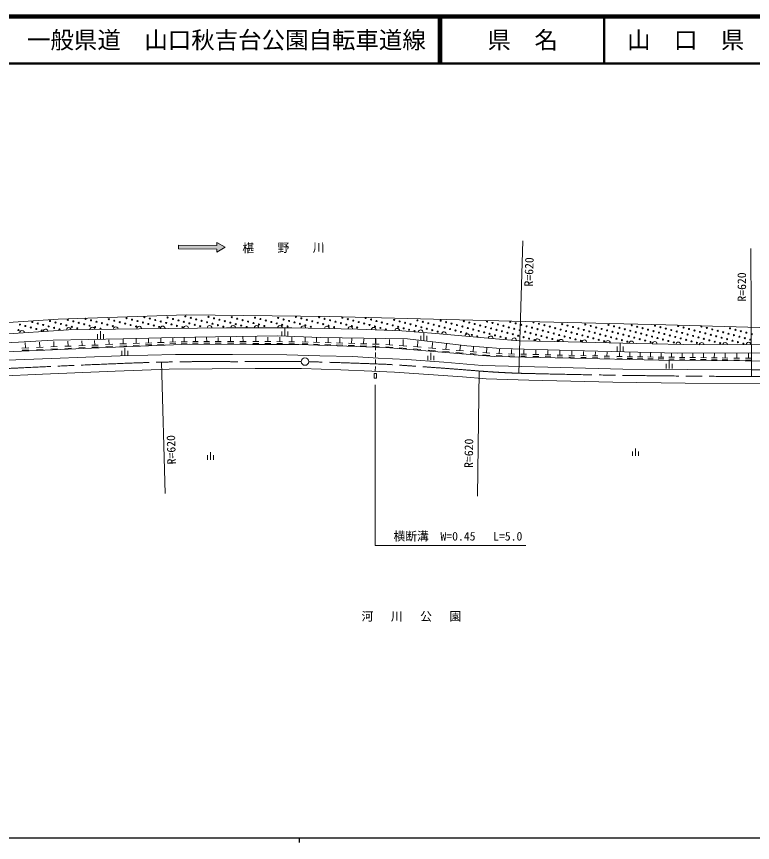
# Model space of a CAD drawing. Units: millimetres, scale not verified. Extents: x 40000 to 680000, y 20000 to 380000.
# Drawn here: x 207730 to 364608, y 204000 to 380000 of the extents above; entities that cross this region are included whole.
import ezdxf
from ezdxf.enums import TextEntityAlignment as Align

# ---------------------------------------------------------------- set-up
doc = ezdxf.new("R2010")
doc.units = ezdxf.units.MM
doc.header["$LTSCALE"] = 1000
doc.linetypes.add('CHAIN', pattern=[18.5, 12, -1.5, 3.5, -1.5])
for name, color, linetype, lineweight in [('M-BGD', 7, 'Continuous', 13), ('M-BMK', 2, 'CHAIN', 13), ('M-BMK-SRVR', 3, 'Continuous', 13), ('M-STR-HTXT', 7, 'Continuous', 13), ('M-TTL', 2, 'Continuous', 140), ('M-TTL-BAND', 7, 'Continuous', 25), ('M-TTL-LINE', 7, 'Continuous', 50)]:
    doc.layers.add(name, color=color, linetype=linetype, lineweight=lineweight)
doc.layers.add('M-BGD-HTXT', color=7, linetype='Continuous')
doc.layers.add('M-TTL-TXT', color=7, linetype='Continuous')
doc.styles.add('ＭＳ ゴシック', font='')
doc.styles.get('ＭＳ ゴシック').set_extended_font_data('MS Gothic')

# ---------------------------------------------------------------- blocks, each defined once
blk = doc.blocks.new('荒地')
at = {"color": 7, "linetype": 'Continuous', "lineweight": 13}
for p, q in [((-1, 0.25), (-1, -1.25)), ((0, -1.25), (0, 1.25)), ((1, 0.25), (1, -1.25))]:
    blk.add_line(p, q, dxfattribs=at)
blk = doc.blocks.new('open_arrow')
at = {"color": 0, "linetype": 'Continuous', "lineweight": -2}
blk.add_lwpolyline([(7.5, 1.25), (0, 0), (7.5, -1.25)], dxfattribs=at)

msp = doc.modelspace()

# ---------------------------------------------------------------- hatches: boundary and pattern name
at = {"layer": 'M-BGD'}
msp.add_hatch(color=256, dxfattribs=at).paths.add_polyline_path([(250428, 331216), (250444, 331847), (252198, 330862), (250403, 329754), (250412, 330424), (242264, 330486), (242280, 331281)])

# ---------------------------------------------------------------- linework, layer by layer
for p, q in [((242283, 331281), (242280, 331278)), ((164041, 311982), (216607, 315538)), ((216607, 315538), (243965, 316399)), ((243965, 316399), (274402, 316052)), ((274402, 316052), (313343, 315095)), ((313343, 315095), (346160, 314330)), ((218796, 313211), (233865, 313486)), ((233865, 313486), (252522, 313677)), ((252522, 313677), (266443, 313629)), ((266443, 313629), (280412, 313390)), ((280412, 313390), (289884, 313007)), ((346160, 314330), (383330, 313277)), ((163420, 309683), (218796, 313211)), ((230493, 311336), (241300, 311572)), ((241300, 311572), (263402, 311925)), ((243472, 310731), (243480, 311548)), ((245866, 310750), (245875, 311587)), ((248269, 310736), (248251, 311573)), ((250737, 310748), (250728, 311632)), ((253347, 310758), (253347, 311665)), ((256013, 310780), (255999, 311729)), ((258750, 310760), (258758, 311721)), ((261290, 310739), (261299, 311703)), ((263402, 311925), (272555, 311607)), ((263835, 310718), (263844, 311685)), ((266384, 310697), (266393, 311667)), ((269257, 310642), (269289, 311580)), ((271674, 310568), (271708, 311531)), ((272555, 311607), (291055, 311285)), ((289884, 313007), (297123, 312465)), ((297123, 312465), (309827, 311328)), ((200940, 310273), (208126, 310634)), ((208126, 310634), (215546, 311059)), ((209617, 309386), (209569, 310519)), ((212681, 309510), (212633, 310622)), ((215546, 311059), (223009, 311144)), ((215716, 309632), (215669, 310725)), ((219408, 309783), (218038, 309724)), ((218723, 309754), (218677, 310826)), ((222375, 309903), (221030, 309845)), ((221702, 309874), (221657, 310927)), ((223009, 311144), (230493, 311336)), ((225141, 309993), (223763, 309953)), ((224452, 309973), (224373, 310998)), ((225329, 309373), (244656, 310203)), ((228244, 310173), (226721, 310093)), ((227482, 310133), (227410, 311142)), ((231210, 310281), (229759, 310225)), ((231218, 309847), (229767, 309791)), ((230484, 310253), (230466, 311265)), ((233933, 310364), (232571, 310308)), ((233943, 309955), (232581, 309898)), ((233252, 310336), (233230, 311292)), ((236541, 310468), (235224, 310408)), ((236551, 310075), (235234, 310015)), ((235882, 310438), (235859, 311355)), ((239210, 310547), (237796, 310511)), ((239220, 310162), (237806, 310126)), ((238503, 310529), (238480, 311427)), ((241683, 310311), (240414, 310239)), ((241692, 310662), (240422, 310589)), ((241057, 310626), (241077, 311444)), ((244098, 310398), (242841, 310362)), ((244101, 310749), (242844, 310713)), ((244656, 310203), (258019, 310139)), ((246446, 310379), (245278, 310403)), ((246450, 310738), (245282, 310762)), ((248898, 310736), (247641, 310736)), ((248906, 310378), (247649, 310378)), ((251370, 310740), (250104, 310756)), ((251374, 310361), (250108, 310377)), ((254024, 310752), (252670, 310764)), ((254024, 310363), (252670, 310375)), ((256708, 310780), (255318, 310780)), ((256715, 310373), (255324, 310373)), ((258019, 310139), (267937, 310139)), ((259365, 310343), (258128, 310354)), ((259368, 310755), (258132, 310766)), ((261907, 310320), (260666, 310331)), ((261911, 310734), (260670, 310745)), ((264454, 310298), (263209, 310309)), ((264457, 310712), (263213, 310723)), ((267005, 310275), (265756, 310286)), ((267008, 310691), (265760, 310702)), ((267937, 310139), (282161, 309629)), ((269850, 310219), (268635, 310261)), ((269864, 310621), (268649, 310663)), ((272284, 310134), (271036, 310177)), ((272298, 310546), (271050, 310590)), ((274753, 310047), (273473, 310092)), ((274768, 310471), (273488, 310516)), ((274128, 310493), (274162, 311482)), ((277260, 309960), (275946, 310006)), ((277275, 310394), (275961, 310440)), ((276618, 310417), (276654, 311432)), ((279805, 309871), (278457, 309918)), ((279820, 310317), (278472, 310364)), ((279146, 310340), (279183, 311381)), ((282387, 309781), (281005, 309829)), ((282403, 310238), (281021, 310286)), ((281712, 310262), (281749, 311329)), ((285025, 310158), (283608, 310208)), ((284264, 309903), (284254, 308903)), ((284277, 311403), (284268, 310403)), ((284316, 310183), (284355, 311277)), ((287953, 309975), (286449, 310110)), ((287201, 310043), (287208, 311199)), ((290906, 309761), (289326, 309906)), ((290116, 309833), (290142, 311167)), ((291055, 311285), (303700, 309838)), ((293186, 309645), (293308, 310891)), ((296310, 309355), (296428, 310568)), ((299276, 309070), (299381, 310239)), ((302223, 308804), (302336, 309895)), ((303700, 309838), (310972, 309232)), ((309827, 311328), (314909, 310924)), ((314909, 310924), (322371, 310732)), ((322371, 310732), (339912, 310307)), ((339912, 310307), (353336, 310032)), ((353336, 310032), (366476, 310096)), ((201984, 308417), (225329, 309373)), ((210341, 309418), (208894, 309355)), ((210361, 308935), (208915, 308873)), ((213391, 309541), (211971, 309479)), ((213412, 309067), (211991, 309006)), ((216414, 309662), (215019, 309602)), ((216434, 309197), (215039, 309137)), ((219428, 309326), (218058, 309267)), ((222394, 309454), (221049, 309396)), ((225174, 309554), (223796, 309513)), ((228275, 309741), (226751, 309660)), ((282161, 309629), (286435, 309501)), ((285009, 309689), (283591, 309739)), ((284250, 308403), (284240, 307403)), ((286435, 309501), (300914, 308289)), ((287950, 309480), (286445, 309614)), ((290896, 309232), (289316, 309377)), ((293943, 309045), (292324, 309178)), ((293996, 309578), (292376, 309711)), ((297051, 308763), (295468, 308908)), ((297102, 309283), (295518, 309428)), ((299959, 308527), (298508, 308648)), ((300002, 309010), (298551, 309131)), ((300914, 308289), (309588, 307556)), ((302948, 308277), (301401, 308398)), ((302997, 308744), (301449, 308865)), ((305732, 308059), (304403, 308168)), ((305756, 308503), (304427, 308612)), ((305091, 308558), (305148, 309611)), ((308655, 308252), (307120, 308385)), ((307887, 308319), (307949, 309376)), ((311273, 308135), (310011, 308162)), ((310642, 308149), (310663, 309134)), ((310972, 309232), (325993, 308849)), ((313878, 308076), (312631, 308102)), ((313254, 308089), (313275, 309064)), ((316467, 308017), (315234, 308043)), ((315851, 308030), (315871, 308993)), ((318431, 307971), (318451, 308923)), ((320996, 307913), (321016, 308854)), ((323545, 307854), (323565, 308785)), ((325993, 308849), (348700, 308275)), ((326079, 307797), (326098, 308716)), ((328597, 307739), (328616, 308648)), ((331100, 307682), (331119, 308580)), ((333588, 307625), (333606, 308513)), ((336251, 307539), (336264, 308414)), ((338450, 307510), (338463, 308393)), ((340660, 307480), (340673, 308372)), ((342882, 307451), (342895, 308350)), ((345116, 307421), (345127, 308269)), ((347361, 307391), (347372, 308216)), ((348700, 308275), (368952, 308371)), ((349618, 307361), (349629, 308220)), ((351887, 307331), (351901, 308223)), ((354169, 307300), (354183, 308241)), ((356462, 307270), (356476, 308219)), ((358767, 307239), (358781, 308197)), ((361240, 307209), (361254, 308175)), ((363780, 307212), (363781, 308213)), ((202107, 306616), (215215, 307127)), ((215215, 307127), (229853, 307669)), ((229853, 307669), (241621, 307956)), ((241621, 307956), (253804, 307988)), ((253804, 307988), (265349, 307892)), ((265349, 307892), (272366, 307732)), ((272366, 307732), (279446, 307573)), ((279446, 307573), (284836, 307222)), ((284236, 306903), (284227, 305903)), ((284836, 307222), (290959, 306903)), ((290959, 306903), (298804, 306329)), ((298804, 306329), (307001, 305659)), ((308629, 307799), (307094, 307932)), ((309588, 307556), (325822, 307173)), ((311264, 307715), (310003, 307741)), ((313870, 307660), (312622, 307686)), ((316459, 307606), (315226, 307632)), ((319032, 307552), (317813, 307577)), ((319041, 307958), (317822, 307984)), ((321590, 307498), (320385, 307524)), ((321599, 307900), (320394, 307925)), ((324132, 307445), (322941, 307470)), ((324141, 307842), (322950, 307867)), ((326659, 307392), (325482, 307417)), ((326667, 307784), (325490, 307809)), ((325822, 307173), (344638, 306790)), ((329171, 307339), (328007, 307364)), ((329179, 307727), (328015, 307751)), ((331667, 307287), (330517, 307311)), ((331675, 307670), (330525, 307694)), ((334148, 307235), (333012, 307259)), ((334156, 307613), (333020, 307637)), ((336810, 307156), (335681, 307172)), ((336815, 307531), (335687, 307547)), ((339013, 307123), (337875, 307140)), ((339019, 307501), (337881, 307518)), ((341229, 307090), (340080, 307107)), ((341235, 307472), (340086, 307489)), ((343456, 307057), (342296, 307074)), ((343462, 307442), (342302, 307459)), ((345695, 307023), (344525, 307041)), ((345701, 307412), (344531, 307430)), ((344638, 306790), (363040, 306599)), ((347946, 306990), (346765, 307007)), ((347951, 307382), (346771, 307400)), ((350208, 306956), (349017, 306974)), ((350214, 307352), (349023, 307370)), ((352483, 306922), (351280, 306940)), ((352489, 307322), (351286, 307340)), ((354769, 306888), (353556, 306906)), ((354775, 307291), (353562, 307309)), ((357068, 306854), (355844, 306872)), ((357074, 307261), (355850, 307279)), ((359378, 306819), (358143, 306838)), ((359384, 307230), (358150, 307248)), ((361857, 306785), (360611, 306804)), ((361863, 307200), (360617, 307218)), ((363040, 306599), (374266, 306535)), ((364426, 306782), (363132, 306784)), ((364426, 307211), (363133, 307213)), ((228791, 304408), (240240, 304854)), ((240240, 304854), (258598, 304967)), ((258598, 304967), (268453, 304967)), ((268453, 304967), (276894, 304723)), ((276894, 304723), (283464, 304425)), ((284222, 305403), (284213, 304403)), ((307001, 305659), (323744, 305181)), ((323744, 305181), (336979, 304862)), ((336979, 304862), (364375, 304735)), ((364375, 304735), (412219, 304678)), ((202767, 303355), (213291, 303802)), ((213291, 303802), (228791, 304408)), ((283464, 304425), (288311, 304212)), ((284446, 303919), (283996, 303919)), ((283996, 303919), (283996, 302919)), ((283996, 302919), (284446, 302919)), ((284446, 302919), (284446, 303919)), ((288311, 304212), (302769, 303213)), ((302769, 303213), (307829, 302809)), ((307829, 302809), (316929, 302533)), ((316929, 302533), (334853, 302107)), ((334853, 302107), (350225, 301874)), ((350225, 301874), (367903, 301810))]:
    msp.add_line(p, q, dxfattribs=at)
msp.add_lwpolyline([(250428, 331216), (250444, 331847), (252198, 330862), (250403, 329754), (250412, 330424), (242264, 330486), (242280, 331281)], close=True, dxfattribs=at)
for centre in [(214882, 315123), (218670, 315350), (219829, 315039), (222458, 315577), (223617, 315267), (224776, 314956), (227405, 315494), (228564, 315184), (231193, 315721), (232352, 315411), (233511, 315100), (234981, 315949), (236140, 315638), (237299, 315328), (238458, 315017), (239928, 315866), (241087, 315555), (242246, 315244), (243405, 314934), (243716, 316093), (244875, 315782), (246034, 315472), (247193, 315161), (248663, 316010), (249822, 315699), (250981, 315389), (252140, 315078), (253610, 315927), (254769, 315616), (255928, 315305), (257087, 314995), (258557, 315843), (259716, 315533), (260875, 315222), (263504, 315760), (264663, 315450), (265822, 315139), (267292, 315987), (268451, 315677), (269610, 315366), (270769, 315056), (272239, 315904), (273398, 315594), (274557, 315283), (275716, 314972), (277186, 315821), (278345, 315510), (279504, 315200), (282133, 315738), (283292, 315427), (284451, 315117), (288239, 315344), (289398, 315033), (293186, 315261), (294345, 314950), (298133, 315178), (303080, 315094), (308027, 315011), (312974, 314928), (208155, 313198), (208465, 314357), (209624, 314047), (210784, 313736), (211094, 314895), (211943, 313426), (212253, 314585), (213412, 314274), (214571, 313963), (215731, 313653), (216041, 314812), (216890, 313342), (217200, 314501), (218359, 314191), (219518, 313880), (220678, 313570), (220988, 314729), (222147, 314418), (223306, 314108), (224465, 313797), (225625, 313486), (225935, 314646), (227094, 314335), (228253, 314024), (229723, 314873), (230882, 314562), (232041, 314252), (233200, 313941), (234670, 314790), (235829, 314479), (236988, 314169), (238147, 313858), (239617, 314706), (240776, 314396), (241935, 314085), (243094, 313775), (244564, 314623), (245723, 314313), (246882, 314002), (248352, 314851), (249511, 314540), (250670, 314229), (251829, 313919), (253299, 314767), (254458, 314457), (255617, 314146), (256776, 313836), (258246, 314684), (259405, 314374), (260564, 314063), (262034, 314912), (263193, 314601), (264352, 314290), (265511, 313980), (266981, 314828), (268140, 314518), (269299, 314207), (270458, 313897), (271928, 314745), (273087, 314435), (274246, 314124), (275405, 313813), (276875, 314662), (278034, 314351), (279193, 314041), (280352, 313730), (280663, 314889), (281822, 314579), (282981, 314268), (284140, 313958), (285299, 313647), (285610, 314806), (286459, 313336), (286769, 314495), (287928, 314185), (289087, 313874), (290247, 313564), (290557, 314723), (291406, 313253), (291716, 314412), (292875, 314102), (294034, 313791), (295194, 313480), (295504, 314640), (296353, 313170), (296663, 314329), (297822, 314018), (298981, 313708), (299292, 314867), (300141, 313397), (300451, 314556), (301610, 314246), (302769, 313935), (303928, 313625), (304239, 314784), (305088, 313314), (305398, 314473), (306557, 314163), (307716, 313852), (308876, 313541), (309186, 314701), (310035, 313231), (310345, 314390), (311504, 314079), (312663, 313769), (313823, 313458), (314133, 314617), (315292, 314307), (316451, 313996), (317610, 313686), (317921, 314845), (318770, 313375), (319080, 314534), (320239, 314223), (321398, 313913), (322557, 313602), (323717, 313292), (324027, 314451), (325186, 314140), (326345, 313830), (327505, 313519), (328664, 313209), (328974, 314368), (330133, 314057), (331292, 313746), (332452, 313436), (333921, 314284), (335080, 313974), (336239, 313663), (337399, 313353), (338868, 314201), (340027, 313891), (341186, 313580), (342346, 313269), (343815, 314118), (344974, 313807), (346134, 313497), (347293, 313186), (348762, 314035), (349921, 313724), (351081, 313414), (353709, 313952), (354868, 313641), (356028, 313330), (359815, 313558), (360975, 313247), (213102, 313115), (292565, 312943), (297512, 312859), (301300, 313087), (302459, 312776), (303618, 312466), (304777, 312155), (305936, 311844), (306247, 313003), (307406, 312693), (308565, 312382), (309724, 312072), (310883, 311761), (311194, 312920), (312042, 311451), (312353, 312610), (313512, 312299), (314671, 311988), (314982, 313148), (315830, 311678), (316141, 312837), (317300, 312526), (318459, 312216), (319618, 311905), (319929, 313064), (320777, 311595), (321088, 312754), (322247, 312443), (323406, 312133), (324565, 311822), (324876, 312981), (325724, 311511), (326035, 312671), (327194, 312360), (328353, 312049), (329512, 311739), (329823, 312898), (330671, 311428), (330982, 312587), (332141, 312277), (333300, 311966), (333611, 313125), (334459, 311656), (334770, 312815), (335929, 312504), (337088, 312194), (338247, 311883), (338558, 313042), (339406, 311572), (339717, 312732), (340876, 312421), (342035, 312110), (343194, 311800), (343505, 312959), (344353, 311489), (344664, 312648), (345823, 312338), (346982, 312027), (348141, 311717), (348452, 312876), (349300, 311406), (349611, 312565), (350770, 312254), (351929, 311944), (352240, 313103), (353088, 311633), (353399, 312792), (354558, 312482), (355717, 312171), (356876, 311861), (357187, 313020), (358035, 311550), (358346, 312709), (359505, 312399), (360664, 312088), (361823, 311777), (362134, 312937), (362982, 311467), (363293, 312626), (364452, 312315), (316989, 311367), (318148, 311057), (321936, 311284), (323095, 310974), (326883, 311201), (328042, 310890), (331830, 311118), (332989, 310807), (335618, 311345), (336777, 311034), (337937, 310724), (340565, 311262), (341724, 310951), (342884, 310641), (345512, 311179), (346671, 310868), (347831, 310557), (350459, 311095), (351618, 310785), (352778, 310474), (354247, 311323), (355406, 311012), (356566, 310702), (357725, 310391), (359194, 311240), (360353, 310929), (361513, 310618), (362672, 310308), (364141, 311156)]:
    msp.add_circle(centre, 120, dxfattribs=at)
for centre, start, end in [((213902, 312899), 3.64481, 183.64481), ((218892, 313212), 1.04034, 183.15246), ((223891, 313304), 1.04576, 181.04576), ((228890, 313395), 1.04576, 181.04576), ((233889, 313486), 0.58758, 181.02371), ((238889, 313537), 0.58763, 180.58763), ((243889, 313588), 0.58763, 180.58763), ((248888, 313640), 0.58763, 180.58763), ((253888, 313672), 359.80311, 179.80311), ((258888, 313655), 359.80311, 179.80311), ((263888, 313638), 359.80311, 179.80311), ((268888, 313587), 359.019, 179.019), ((273887, 313502), 359.019, 179.019), ((278886, 313416), 359.019, 179.019), ((283883, 313250), 357.68628, 177.68628), ((288879, 313048), 357.68628, 177.68628), ((208912, 312581), 3.64481, 183.64481), ((293867, 312709), 355.71712, 175.71712), ((298851, 312310), 354.8834, 174.8834), ((303831, 311864), 354.8834, 174.8834), ((308811, 311419), 354.8834, 174.8834), ((313795, 311012), 355.45466, 175.45466), ((318790, 310824), 358.5312, 178.5312), ((323788, 310698), 358.61128, 178.61128), ((328787, 310577), 358.61128, 178.61128), ((333785, 310456), 358.61128, 178.61128), ((338784, 310334), 358.61128, 178.61128), ((343783, 310228), 358.82612, 178.82612), ((348782, 310125), 358.82612, 178.82612), ((353781, 310034), 0.27447, 180.12044), ((358781, 310058), 0.27813, 180.27813), ((363781, 310083), 0.27813, 180.27813)]:
    msp.add_arc(centre, 500, start, end, dxfattribs=at)
at = {"layer": 'M-BMK'}
for centre, radius, start, end in [((249180, -147301), 453774, 89.32649, 91.9786), ((263072, -265352), 571858, 89.46395, 90.85746), ((214758, -1573365), 1880628, 87.81671, 88.31606), ((165878, 1238273), 934120, 271.23539, 272.63879), ((325481, -2116334), 2424283, 92.17409, 92.75672), ((226047, -671523), 979282, 85.29718, 86.46644), ((321359, 495801), 191928, 265.51039, 269.11616), ((371641, 2601525), 2298246, 268.67255, 269.91246)]:
    msp.add_arc(centre, radius, start, end, dxfattribs=at)
at = {"layer": 'M-BMK-SRVR'}
for p, q in [((314785, 303986), (315626, 332228)), ((364375, 303291), (364252, 330541)), ((238631, 306351), (239434, 278369)), ((306335, 304462), (305970, 277759))]:
    msp.add_line(p, q, dxfattribs=at)
msp.add_circle((269222, 306474), 800, dxfattribs=at)
at = {"layer": 'M-STR-HTXT'}
msp.add_lwpolyline([(284162, 301506), (284162, 267286), (316304, 267286)], dxfattribs=at)
at = {"layer": 'M-TTL'}
msp.add_line((680000, 380000), (40000, 380000), dxfattribs=at)
at = {"layer": 'M-TTL-BAND'}
for p, q in [((40000, 205000), (579000, 205000)), ((268000, 205000), (268000, 204000))]:
    msp.add_line(p, q, dxfattribs=at)
at = {"layer": 'M-TTL-LINE'}
for p, q in [((297750, 380000), (297750, 370000)), ((298250, 380000), (298250, 370000)), ((333000, 380000), (333000, 370000)), ((40000, 370000), (680000, 370000))]:
    msp.add_line(p, q, dxfattribs=at)

# ---------------------------------------------------------------- block references
at = {"layer": 'M-BGD', "xscale": 640, "yscale": 640}
for p in [(264932, 312690), (225602, 312153), (294574, 311791), (336407, 309495), (230790, 308596), (296040, 307548), (346846, 305801), (249071, 286367), (339662, 287157)]:
    msp.add_blockref('荒地', p, dxfattribs=at)
at = {"layer": 'M-STR-HTXT', "rotation": 270}
msp.add_blockref('open_arrow', (284162, 301506), dxfattribs=at)

# ---------------------------------------------------------------- texts
at = {"layer": 'M-BGD-HTXT', "style": 'ＭＳ ゴシック'}
msp.add_text('椹\u3000\u3000野\u3000\u3000川', height=1833, rotation=0.41, dxfattribs=at).set_placement((264622, 330725), align=Align.MIDDLE_CENTER)
at = {"layer": 'M-BGD-HTXT', "insert": (293776, 252060), "char_height": 1833, "attachment_point": 5, "style": 'ＭＳ ゴシック'}
msp.add_mtext('\\T2.5;河川公園', dxfattribs=at)
at = {"layer": 'M-BMK-SRVR', "style": 'ＭＳ ゴシック'}
for rotation, p in [(88.296, (318335, 322423)), (90.258, (363803, 319256)), (91.644, (242256, 284615)), (89.215, (305552, 283792))]:
    msp.add_text('R=620', height=1833, rotation=rotation, dxfattribs=at).set_placement(p, align=Align.BOTTOM_LEFT)
at = {"layer": 'M-STR-HTXT', "style": 'ＭＳ ゴシック'}
msp.add_text('横断溝\u3000W=0.45 \u3000L=5.0', height=1833, dxfattribs=at).set_placement((315554, 267786), align=Align.BOTTOM_RIGHT)
at = {"layer": 'M-TTL-TXT', "style": 'ＭＳ ゴシック'}
msp.add_text('一般県道\u3000山口秋吉台公園自転車道線', height=3666, dxfattribs=at).set_placement((209969, 375000), align=Align.MIDDLE_LEFT)
for s, p in [('県\u3000名', (315625, 375000)), ('山\u3000口\u3000県', (350375, 375000))]:
    msp.add_text(s, height=3666, dxfattribs=at).set_placement(p, align=Align.MIDDLE_CENTER)

doc.saveas('drawing.dxf')
